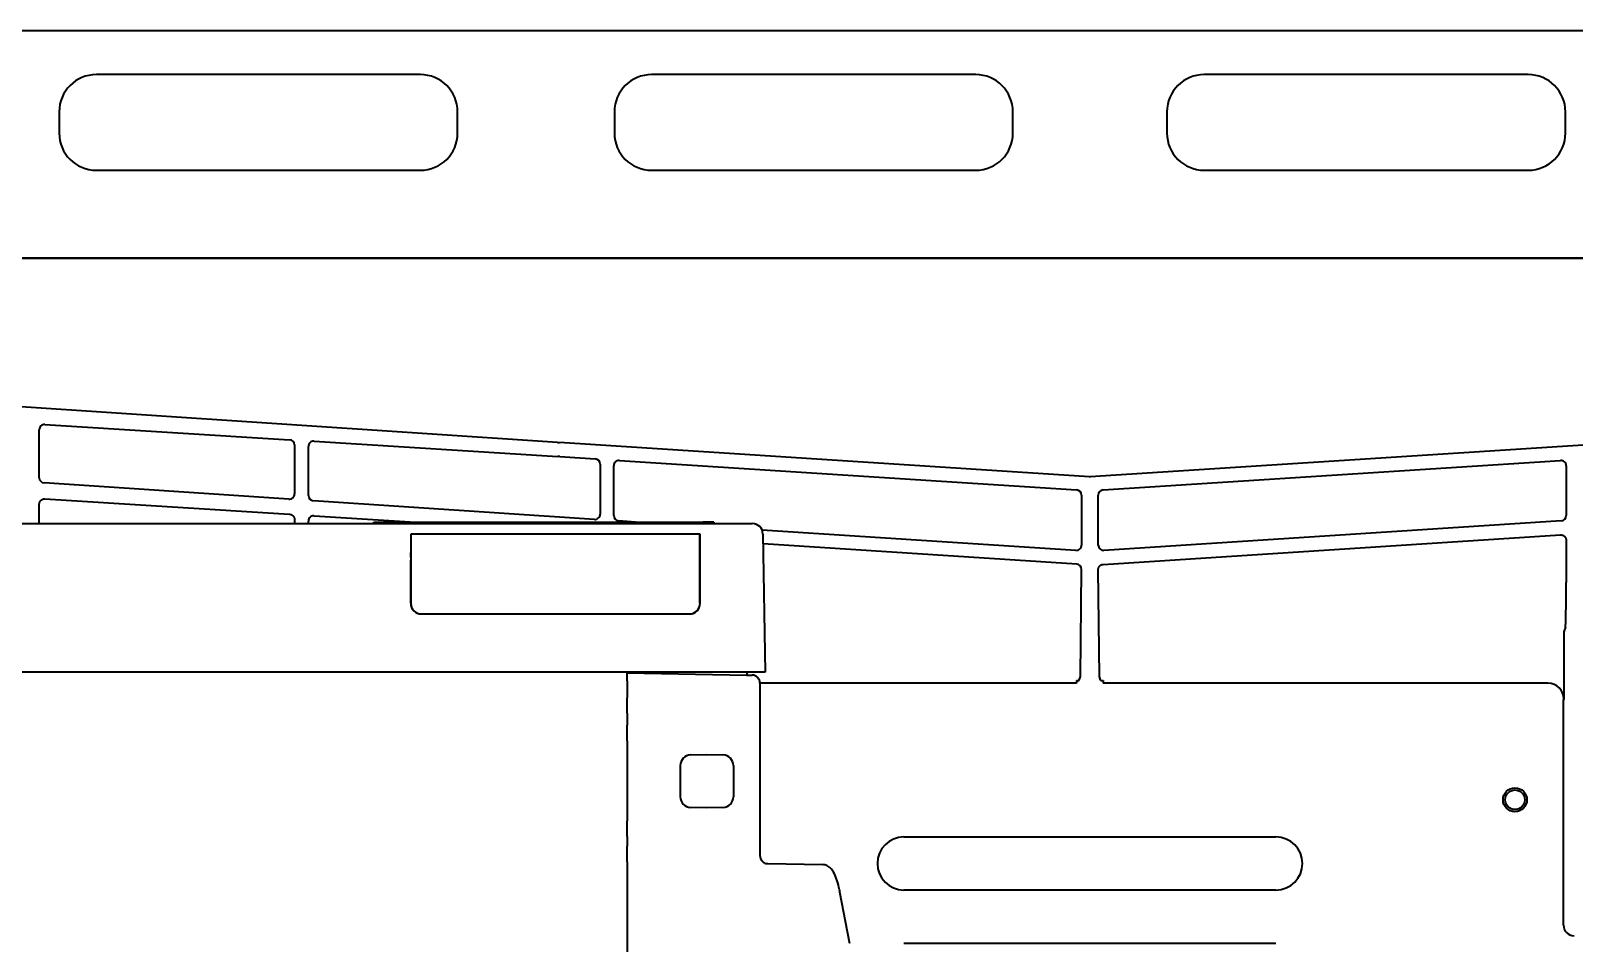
# Model space of a CAD drawing. Extents: x 6336 to 10269, y -393 to 3036.
# Drawn here: x 8603.7 to 8894.2, y 2805.7 to 2977.5 of the extents above; entities that cross this region are included whole.
import ezdxf

# ---------------------------------------------------------------- set-up
doc = ezdxf.new("R2010")
doc.units = 0
doc.header["$LTSCALE"] = 5
doc.layers.add('1', color=7, linetype='CONTINUOUS', true_color=0xffffff)

msp = doc.modelspace()

# ---------------------------------------------------------------- linework, layer by layer
at = {"layer": '1', "color": 7, "linetype": 'Continuous', "lineweight": 35}
for p, q in [((9175.07, 2977.53), (8431.07, 2977.53)), ((8677.07, 2969.28), (8616.07, 2969.28)), ((8781.57, 2969.28), (8720.57, 2969.28)), ((8885.57, 2969.28), (8824.57, 2969.28)), ((8609.07, 2962.28), (8609.07, 2958.28)), ((8684.07, 2958.28), (8684.07, 2962.28)), ((8713.57, 2962.28), (8713.57, 2958.28)), ((8788.57, 2958.28), (8788.57, 2962.28)), ((8817.57, 2962.28), (8817.57, 2958.28)), ((8892.57, 2958.28), (8892.57, 2962.28)), ((8616.07, 2951.28), (8677.07, 2951.28)), ((8720.57, 2951.28), (8781.57, 2951.28)), ((8824.57, 2951.28), (8885.57, 2951.28)), ((9123.12, 2934.69), (8483.03, 2934.69)), ((9123.12, 2934.68), (8483.03, 2934.68)), ((8702.85, 2900), (8470.18, 2915.43)), ((8605.33, 2893.38), (8605.33, 2902.41)), ((8606.39, 2903.41), (8652.44, 2900.53)), ((8653.37, 2899.54), (8653.37, 2890.32)), ((8655.97, 2890.02), (8655.97, 2899.25)), ((8657.04, 2900.25), (8702.9, 2897.38)), ((8803.01, 2893.55), (8703.23, 2899.98)), ((8902.92, 2899.98), (8803.14, 2893.55)), ((8703.28, 2897.36), (8709.97, 2896.93)), ((8710.9, 2895.93), (8710.9, 2886.52)), ((8714.51, 2896.63), (8800.57, 2891.09)), ((8805.58, 2891.09), (8891.64, 2896.63)), ((8713.44, 2886.23), (8713.44, 2895.64)), ((8892.7, 2895.64), (8892.7, 2886.23)), ((8652.31, 2889.33), (8606.26, 2892.38)), ((8801.5, 2890.09), (8801.5, 2880.69)), ((8804.64, 2880.69), (8804.64, 2890.09)), ((8605.33, 2884.73), (8605.33, 2888.38)), ((8606.39, 2889.38), (8652.44, 2886.51)), ((8709.84, 2885.52), (8656.91, 2889.02)), ((8497.43, 2884.73), (8739.52, 2884.73)), ((8653.37, 2885.51), (8653.37, 2884.73)), ((8655.97, 2884.73), (8655.97, 2885.22)), ((8657.04, 2886.22), (8676.11, 2885.03)), ((8668.27, 2885.03), (8670.27, 2885.03)), ((8668.27, 2884.73), (8668.27, 2885.03)), ((8670.27, 2885.03), (8730.27, 2885.03)), ((8717.56, 2885.03), (8714.38, 2885.23)), ((8732.27, 2885.03), (8730.27, 2885.03)), ((8730.27, 2884.73), (8730.27, 2885.03)), ((8732.27, 2885.03), (8732.27, 2884.73)), ((8891.77, 2885.23), (8805.71, 2879.69)), ((8675.24, 2882.73), (8675.23, 2869.73)), ((8729.71, 2882.73), (8675.24, 2882.73)), ((8675.28, 2882.48), (8675.27, 2879.3)), ((8729.68, 2869.73), (8729.67, 2882.48)), ((8729.71, 2869.73), (8729.71, 2882.73)), ((8800.44, 2879.69), (8741.37, 2883.49)), ((8741.52, 2882.76), (8741.97, 2856.73)), ((8805.58, 2877.06), (8891.64, 2882.61)), ((8892.7, 2881.61), (8892.7, 2873.63)), ((8800.58, 2877.1), (8741.55, 2880.9)), ((8675.25, 2869.73), (8675.26, 2877.83)), ((8801.29, 2855.92), (8801.51, 2876.1)), ((8804.85, 2855.92), (8804.64, 2876.06)), ((8675.23, 2869.73), (8675.25, 2869.73)), ((8729.68, 2869.73), (8729.71, 2869.73)), ((8677.23, 2867.73), (8727.71, 2867.73)), ((8892.56, 2865.24), (8892.26, 2864.34)), ((8892.26, 2864.34), (8892.26, 2854.12)), ((8739.97, 2856.73), (8496.97, 2856.73)), ((8715.97, 2855.11), (8715.97, 2856.61)), ((8715.97, 2856.61), (8738.52, 2856.22)), ((8738.47, 2856.73), (8738.47, 2856.22)), ((8738.52, 2856.22), (8739.5, 2856.2)), ((8741.97, 2856.73), (8739.97, 2856.73)), ((8800.56, 2855.19), (8800.56, 2854.69)), ((8801.06, 2855.24), (8801.29, 2855.92)), ((8805.08, 2855.24), (8804.85, 2855.92)), ((8805.58, 2855.19), (8805.58, 2854.69)), ((8715.97, 2855.11), (8715.97, 2851.94)), ((8740.97, 2854.7), (8740.97, 2851.94)), ((8800.56, 2854.69), (8740.97, 2854.69)), ((8889.25, 2854.69), (8805.58, 2854.69)), ((8715.97, 2849.01), (8715.97, 2851.94)), ((8892.25, 2851.69), (8892.2, 2851.56)), ((8892.2, 2809.12), (8892.2, 2851.56)), ((8715.97, 2849.01), (8715.97, 2846.75)), ((8715.97, 2843.82), (8715.97, 2846.75)), ((8740.97, 2848.82), (8740.97, 2846.55)), ((8715.97, 2843.82), (8715.97, 2828.74)), ((8740.97, 2843.82), (8740.97, 2828.74)), ((8727.94, 2841.17), (8730.97, 2841.23)), ((8730.97, 2841.23), (8734.01, 2841.17)), ((8725.97, 2839.17), (8725.97, 2833.28)), ((8735.97, 2839.17), (8735.97, 2833.28)), ((8730.97, 2831.23), (8727.94, 2831.28)), ((8734.01, 2831.28), (8730.97, 2831.23)), ((8715.97, 2825.79), (8715.97, 2828.74)), ((8715.97, 2825.79), (8715.97, 2824.02)), ((8715.97, 2821.06), (8715.97, 2824.02)), ((8740.97, 2826.04), (8740.97, 2824.26)), ((8768.07, 2825.73), (8838.07, 2825.73)), ((8715.97, 2821.06), (8715.97, 2561.44)), ((8741.71, 2820.85), (8741.74, 2820.89)), ((8742.45, 2820.7), (8752.74, 2820.52)), ((8757.82, 2805.93), (8756.02, 2815.32)), ((8838.07, 2815.73), (8768.07, 2815.73)), ((8768.07, 2805.73), (8838.07, 2805.73))]:
    msp.add_line(p, q, dxfattribs=at)
for radius in [2.25, 1.85]:
    msp.add_circle((8883.07, 2832.73), radius, dxfattribs=at)
for centre, radius, start, end in [((8616.07, 2962.28), 7, 90, 180), ((8677.07, 2962.28), 7, 0, 90), ((8720.57, 2962.28), 7, 90, 180), ((8781.57, 2962.28), 7, 0, 90), ((8824.57, 2962.28), 7, 90, 180), ((8885.57, 2962.28), 7, 0, 90), ((8616.07, 2958.28), 7, 180, 270), ((8677.07, 2958.28), 7, 270, 0), ((8720.57, 2958.28), 7, 180, 270), ((8781.57, 2958.28), 7, 270, 0), ((8824.57, 2958.28), 7, 180, 270), ((8885.57, 2958.28), 7, 270, 0), ((8739.52, 2882.73), 2, 1, 90), ((8739.47, 2854.7), 1.5, 0, 89), ((8727.97, 2839.17), 2, 91, 180), ((8733.97, 2839.17), 2, 0, 89), ((8727.97, 2833.28), 2, 180, 269), ((8733.97, 2833.28), 2, 271, 0), ((8768.07, 2820.73), 5, 90, 270), ((8838.07, 2820.73), 5, 270, 90), ((8742.47, 2822.2), 1.5, 240.8126, 269)]:
    msp.add_arc(centre, radius, start, end, dxfattribs=at)
for centre, major_axis, ratio, start_param, end_param in [((8606.33, 2902.41), (-0.478, -0.879), 0.998825, 3.575991, 5.210091), ((8652.37, 2899.54), (-0.746, -0.667), 0.998687, 2.413283, 3.918945), ((8656.97, 2899.25), (-0.478, -0.879), 0.998825, 3.575991, 5.210091), ((8703.23, 2900.52), (10.4, -0.67), 0.052299, 4.679286, 4.715767), ((8703.28, 2896.81), (10.4, -0.67), 0.052299, 1.574174, 1.610654), ((8709.9, 2895.93), (-0.322, -0.947), 0.999705, 1.898664, 3.404327), ((8714.44, 2895.64), (0.31, -0.951), 0.999681, 2.763221, 4.39732), ((8891.7, 2895.64), (-0.31, -0.951), 0.999681, 1.885865, 3.519964), ((8606.33, 2893.38), (0.477, -0.88), 0.998873, 4.215837, 5.7215), ((8803.07, 2894.55), (0, -1), 0.999724, 6.218957, 6.347414), ((8652.37, 2890.32), (0.739, -0.675), 0.998632, 5.388335, 7.022435), ((8800.5, 2890.09), (-0.322, -0.947), 0.999705, 1.898664, 3.404327), ((8805.64, 2890.09), (0.322, -0.947), 0.999705, 2.878858, 4.384521), ((8656.97, 2890.02), (0.477, -0.88), 0.998873, 4.215837, 5.7215), ((8656.97, 2885.22), (-0.478, -0.879), 0.998825, 3.575991, 5.210091), ((8709.9, 2886.52), (0.31, -0.951), 0.999681, 5.904814, 7.538913), ((8714.44, 2886.23), (-0.322, -0.947), 0.999705, 5.040257, 6.54592), ((8891.7, 2886.23), (0.322, -0.947), 0.999705, 6.020451, 7.526114), ((8675.28, 2882.48), (0, -0.25), 0.034921, 3.141593, 4.694936), ((8729.66, 2882.48), (0, -0.25), 0.034921, 1.58825, 3.141593), ((8675.17, 2879.35), (0, -3), 0.034921, 1.247894, 1.553343), ((8800.5, 2880.69), (0.31, -0.951), 0.999681, 5.904814, 7.538913), ((8805.64, 2880.69), (-0.31, -0.951), 0.999681, 5.027458, 6.661557), ((8675.33, 2877.76), (0, -2), 0.034921, 4.389487, 4.677482), ((8800.51, 2876.1), (-0.323, -0.95), 0.997066, 1.898664, 3.404327), ((8892.56, 2873.63), (0, 8.4), 0.017452, 3.19388, 4.712309), ((8677.23, 2869.73), (-1.9, -0.63), 0.998478, 5.96117, 7.531966), ((8677.26, 2869.73), (-1.7, -1.05), 0.998638, 5.729245, 7.300042), ((8727.68, 2869.73), (1.85, -0.77), 0.999139, 5.10524, 6.676037), ((8727.71, 2869.73), (1.9, -0.63), 0.998478, 5.034405, 6.605201), ((8800.56, 2855.24), (0.5, 0), 0.104816, 4.712389, 6.265732), ((8805.58, 2855.24), (0.5, 0), 0.104816, 3.159046, 4.712389), ((8889.25, 2851.68), (-0.95, -2.85), 0.997972, 1.89276, 3.462643), ((8894.2, 2809.12), (-0.63, -1.9), 0.999618, 5.034353, 6.604236)]:
    msp.add_ellipse(centre, major_axis=major_axis, ratio=ratio, start_param=start_param, end_param=end_param, dxfattribs=at)
for points, degree in [([(8605.33, 2888.38), (8605.33, 2888.43), (8605.34, 2888.52), (8605.36, 2888.65), (8605.41, 2888.78), (8605.47, 2888.9), (8605.55, 2889.02), (8605.64, 2889.12), (8605.75, 2889.2), (8605.87, 2889.27), (8605.99, 2889.33), (8606.12, 2889.37), (8606.26, 2889.39), (8606.35, 2889.39), (8606.39, 2889.38)], 3), ([(8652.44, 2886.51), (8652.48, 2886.5), (8652.57, 2886.49), (8652.7, 2886.45), (8652.83, 2886.4), (8652.95, 2886.33), (8653.05, 2886.24), (8653.15, 2886.14), (8653.23, 2886.03), (8653.29, 2885.91), (8653.34, 2885.78), (8653.37, 2885.65), (8653.37, 2885.55), (8653.37, 2885.51)], 3), ([(8891.64, 2882.61), (8891.69, 2882.61), (8891.78, 2882.61), (8891.91, 2882.59), (8892.04, 2882.55), (8892.17, 2882.5), (8892.28, 2882.43), (8892.39, 2882.34), (8892.48, 2882.24), (8892.56, 2882.13), (8892.62, 2882.01), (8892.67, 2881.88), (8892.7, 2881.74), (8892.7, 2881.65), (8892.7, 2881.61)], 3), ([(8804.64, 2876.06), (8804.64, 2876.11), (8804.65, 2876.2), (8804.68, 2876.34), (8804.72, 2876.47), (8804.79, 2876.59), (8804.87, 2876.7), (8804.96, 2876.8), (8805.07, 2876.89), (8805.18, 2876.96), (8805.31, 2877.01), (8805.44, 2877.05), (8805.53, 2877.06), (8805.58, 2877.06)], 3), ([(8892.26, 2864.34), (8892.26, 2864.34), (8892.26, 2864.34), (8892.26, 2864.34)], 3), ([(8740.97, 2846.55), (8740.97, 2843.82)], 1), ([(8740.97, 2828.74), (8740.97, 2826.04)], 1), ([(8740.97, 2824.26), (8740.97, 2823.86), (8740.97, 2822.2)], 2), ([(8757.87, 2805.73), (8757.84, 2805.82), (8757.82, 2805.93)], 2)]:
    msp.add_open_spline(points, degree=degree, dxfattribs=at)
for points, degree, knots in [([(8892.26, 2854.12), (8892.26, 2854.09), (8892.26, 2854.06), (8892.26, 2854.01), (8892.26, 2853.93), (8892.26, 2853.84), (8892.26, 2853.68), (8892.26, 2853.57), (8892.26, 2853.41), (8892.26, 2853.36), (8892.26, 2853.28), (8892.26, 2853.25), (8892.26, 2853.2), (8892.26, 2853.17), (8892.26, 2853.04), (8892.26, 2852.94), (8892.26, 2852.74), (8892.26, 2852.64), (8892.26, 2852.45), (8892.25, 2852.35), (8892.25, 2852.16), (8892.25, 2852.06), (8892.25, 2851.92), (8892.25, 2851.87), (8892.25, 2851.8), (8892.25, 2851.77), (8892.25, 2851.73), (8892.25, 2851.71), (8892.25, 2851.7), (8892.25, 2851.69)], 3, [0, 0, 0, 0, 0.03125, 0.03125, 0.0625, 0.125, 0.125, 0.25, 0.25, 0.3125, 0.3125, 0.34375, 0.34375, 0.375, 0.375, 0.5, 0.5, 0.625, 0.625, 0.75, 0.75, 0.875, 0.875, 0.9375, 0.9375, 0.96875, 0.984375, 0.984375, 1, 1, 1, 1]), ([(8740.97, 2851.94), (8740.97, 2851.12), (8740.97, 2850.4), (8740.97, 2849.19), (8740.97, 2848.82)], 2, [0, 0, 0, 0.5, 0.5, 1, 1, 1]), ([(8740.97, 2822.2), (8740.97, 2822.2), (8740.97, 2822.2), (8740.97, 2822.16), (8740.98, 2822.06), (8741, 2821.92), (8741.02, 2821.82), (8741.03, 2821.77)], 3, [0, 0, 0, 0, 0.000025, 0.000025, 0.33335, 0.666675, 1, 1, 1, 1]), ([(8741.03, 2821.77), (8741.04, 2821.77), (8741.04, 2821.76), (8741.05, 2821.74), (8741.05, 2821.72), (8741.06, 2821.71), (8741.06, 2821.69), (8741.07, 2821.67), (8741.08, 2821.65), (8741.08, 2821.64), (8741.09, 2821.62), (8741.1, 2821.6), (8741.1, 2821.59), (8741.11, 2821.57), (8741.12, 2821.55), (8741.13, 2821.53), (8741.14, 2821.52), (8741.15, 2821.5), (8741.16, 2821.48), (8741.16, 2821.47), (8741.17, 2821.45), (8741.18, 2821.43), (8741.19, 2821.42), (8741.2, 2821.4), (8741.21, 2821.38), (8741.23, 2821.37), (8741.24, 2821.35), (8741.25, 2821.33), (8741.26, 2821.32), (8741.27, 2821.3), (8741.28, 2821.29), (8741.3, 2821.27), (8741.31, 2821.26), (8741.32, 2821.24), (8741.33, 2821.22), (8741.35, 2821.21), (8741.36, 2821.19), (8741.37, 2821.18), (8741.39, 2821.16), (8741.4, 2821.15), (8741.42, 2821.13), (8741.43, 2821.12), (8741.45, 2821.11), (8741.46, 2821.09), (8741.48, 2821.08), (8741.49, 2821.06), (8741.51, 2821.05), (8741.53, 2821.04), (8741.54, 2821.02), (8741.56, 2821.01), (8741.58, 2821), (8741.59, 2820.98), (8741.61, 2820.97), (8741.63, 2820.96), (8741.65, 2820.95), (8741.67, 2820.94), (8741.68, 2820.92), (8741.7, 2820.91), (8741.72, 2820.9), (8741.74, 2820.89), (8741.74, 2820.89)], 3, [0, 0, 0, 0, 0.015471, 0.031003, 0.046598, 0.062255, 0.077974, 0.093755, 0.109598, 0.125503, 0.141471, 0.1575, 0.173591, 0.189745, 0.20596, 0.222238, 0.238578, 0.25498, 0.271444, 0.28797, 0.304558, 0.321209, 0.337921, 0.354696, 0.371533, 0.388432, 0.405393, 0.422416, 0.439502, 0.456649, 0.473859, 0.491131, 0.508465, 0.525861, 0.54332, 0.56084, 0.578423, 0.596068, 0.613775, 0.631545, 0.649376, 0.66727, 0.685226, 0.703245, 0.721325, 0.739468, 0.757673, 0.77594, 0.794269, 0.812661, 0.831115, 0.849631, 0.868209, 0.886849, 0.905552, 0.924317, 0.943145, 0.962034, 0.980986, 1, 1, 1, 1]), ([(8756.02, 2815.32), (8755.96, 2815.64), (8755.77, 2816.55), (8755.39, 2817.88), (8754.9, 2819.02), (8754.34, 2819.81), (8753.63, 2820.37), (8753.05, 2820.49), (8752.74, 2820.52)], 3, [0, 0, 0, 0, 0.11439, 0.340211, 0.575406, 0.741928, 0.873905, 1, 1, 1, 1])]:
    msp.add_open_spline(points, degree=degree, knots=knots, dxfattribs=at)

doc.saveas('drawing.dxf')
